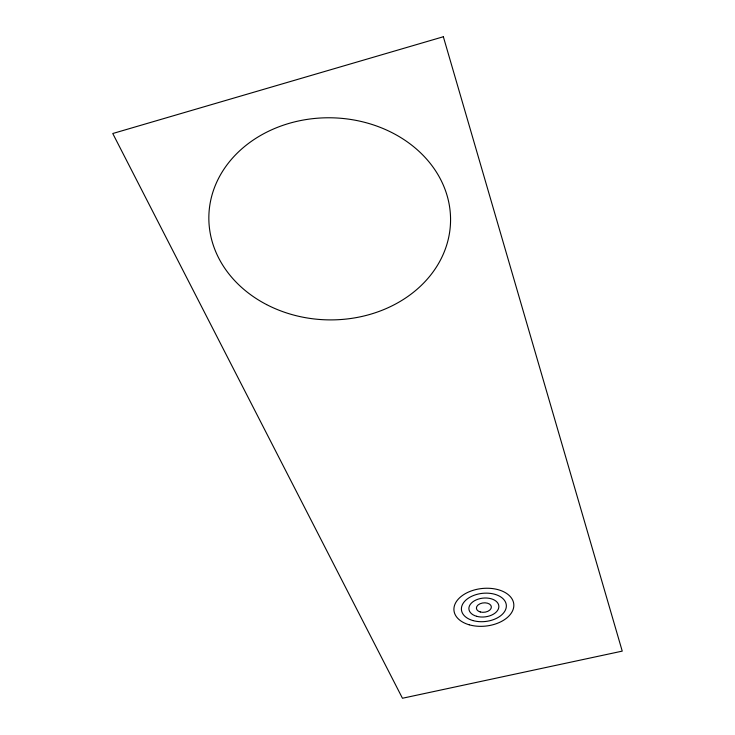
<?xml version="1.0" encoding="UTF-8"?>
<svg xmlns="http://www.w3.org/2000/svg" width="735" height="735" viewBox="0 0 735 735"><rect width="100%" height="100%" fill="white"/><g stroke="black" fill="none" stroke-linecap="round" stroke-linejoin="round"><path stroke-width="1.1" d="M443.352 36.75L112.758 133.513L402.458 698.25L622.242 651.127L443.352 36.75M266.621 304.602A120.862 101.044 1.3 0 0 450.527 222.2A120.862 101.044 1.3 0 0 271.987 129.654A120.862 101.044 1.3 0 0 266.621 304.602M480.286 611.97A7.525 4.722 -6.3 0 0 491.366 606.954A7.525 4.722 -6.3 0 0 479.983 603.784A7.525 4.722 -6.3 0 0 480.286 611.97M476.638 616.297A15.04 9.436 -6.3 0 0 498.854 606.32A15.04 9.436 -6.3 0 0 476.124 599.925A15.04 9.436 -6.3 0 0 476.638 616.297M472.945 620.57A22.564 14.158 -6.3 0 0 506.351 605.686A22.564 14.158 -6.3 0 0 472.329 596.002A22.564 14.158 -6.3 0 0 472.945 620.57M469.187 624.787A30.08 18.88 -6.3 0 0 513.838 605.052A30.08 18.88 -6.3 0 0 468.581 592.015A30.08 18.88 -6.3 0 0 469.187 624.787"/></g></svg>
